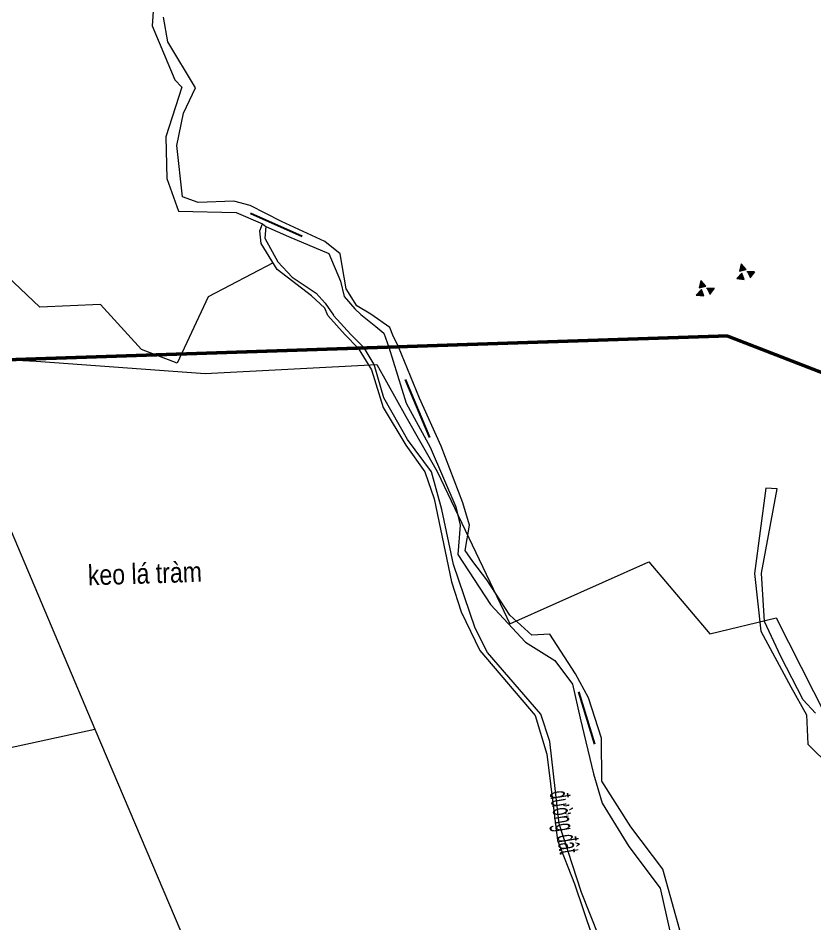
# Model space of a CAD drawing. Header units: metres. Extents: x 0 to 551036, y 0 to 1845929.
# Drawn here: x 545897 to 546134.5, y 1843160.4 to 1843430.2 of the extents above; entities that cross this region are included whole.
import ezdxf

# ---------------------------------------------------------------- set-up
doc = ezdxf.new("R2010")
doc.units = ezdxf.units.M
doc.header["$MEASUREMENT"] = 0
for name, color, linetype, lineweight in [('BD HH1 KEM TMB$0$ao_ho_song_suoi', 7, 'Continuous', 0), ('BD HH1 KEM TMB$0$duongdat', 7, 'Continuous', 0), ('BD HH1 KEM TMB$0$ghichuthuyetminh', 7, 'Continuous', 0), ('BD HH1 KEM TMB$0$nha', 7, 'Continuous', 0), ('BD HH1 KEM TMB$0$ranhgioithucvat', 7, 'Continuous', 0), ('Level 10', 7, 'Continuous', 0), ('Level 15', 7, 'Continuous', 0), ('Ranh', 7, 'Continuous', 0)]:
    doc.layers.add(name, color=color, linetype=linetype, lineweight=lineweight)
doc.styles.add('BD HH1 KEM TMB$0$ghichuduongdien', font='', dxfattribs={"height": 6})
doc.styles.add('BD HH1 KEM TMB$0$Standard', font='txt.shx')
doc.styles.get("Standard").update_dxf_attribs({"font": '', "height": 4})
doc.styles.get('BD HH1 KEM TMB$0$ghichuduongdien').set_extended_font_data('.VnArial Narrow')
doc.styles.get('Standard').set_extended_font_data('.VnArial')
doc.linetypes.add('FENCELINE1', pattern='A,6.35,-2.54,[133,ltypeshp.shx,S=2.54,R=0,X=-2.54,Y=0],-2.54,25.4', length=36.83)
doc.dimstyles.get("Standard").update_dxf_attribs({"dimtxt": 0.18, "dimasz": 0.18, "dimexe": 0.18, "dimexo": 0.0625, "dimgap": 0.09, "dimtad": 0, "dimtih": 1, "dimtoh": 1, "dimdec": 4, "dimzin": 0, "dimdsep": 46, "dimtxsty": 'Standard', "dimcen": 0.09, "dimadec": 0, "dimazin": 0, "dimtfac": 1, "dimtdec": 4, "dimtofl": 0, "dimtmove": 0, "dimatfit": 3, "dimfxl": 1, "dimtolj": 1, "dimtzin": 0, "dimarcsym": 0})

# ---------------------------------------------------------------- blocks, each defined once
blk = doc.blocks.new('BD HH1 KEM TMB$0$DA1')
at = {"layer": 'Level 10'}
for points in [[(42581.6, 97264), (42583.8, 97274.2), (42590.7, 97266.3)], [(42588, 97252.8), (42577.6, 97253.8), (42584.7, 97261.5)]]:
    blk.add_hatch(color=7, dxfattribs=at).paths.add_polyline_path(points)
at = {"layer": 'Level 10', "extrusion": (0, 0, -1)}
blk.add_hatch(color=7, dxfattribs=at).paths.add_polyline_path([(-42595.9, 97254.9), (-42602.1, 97263.3), (-42591.6, 97263.2)])
at = {"layer": 'Level 10', "color": 7}
for p, q in [((42583.8, 97274.2, 1062767.1), (42581.6, 97264, 1062767.1)), ((42583.8, 97274.2, 1062767.1), (42590.7, 97266.3, 1062767.1)), ((42577.6, 97253.8, 1062767.1), (42584.7, 97261.5, 1062767.1)), ((42581.6, 97264, 1062767.1), (42590.7, 97266.3, 1062767.1)), ((42588, 97252.8, 1062767.1), (42584.7, 97261.5, 1062767.1)), ((42602.1, 97263.3, 1062767.1), (42591.6, 97263.2, 1062767.1)), ((42602.1, 97263.3, 1062767.1), (42595.9, 97254.9, 1062767.1)), ((42577.6, 97253.8, 1062767.1), (42588, 97252.8, 1062767.1))]:
    blk.add_line(p, q, dxfattribs=at)

msp = doc.modelspace()

# ---------------------------------------------------------------- linework, layer by layer
at = {"layer": 'BD HH1 KEM TMB$0$ao_ho_song_suoi', "flags": 128}
for points in [[(545937.77688, 1843439.5405), (545936.98634, 1843427.9034), (545943.70929, 1843411.81427), (545945.74387, 1843409.60422), (545941.0555, 1843394.84112), (545941.32117, 1843382.42331), (545944.77109, 1843372.69911), (545962.02083, 1843372.3455), (545969.78824, 1843368.93948), (545970.85566, 1843368.13943), (545977.62707, 1843365.19276), (545989.59714, 1843360.06159), (545993.09183, 1843351.82175), (545994.13096, 1843347.27848), (545997.30882, 1843343.59873), (545999.10031, 1843341.93033)], [(546002.1247, 1843342.03074), (545997.91389, 1843344.5411), (545994.80044, 1843349.57705), (545992.93764, 1843359.99724), (545988.41469, 1843363.6641), (545975.47101, 1843369.58553), (545966.15156, 1843374.35717), (545961.24233, 1843375.64033), (545950.62089, 1843375.23383), (545945.96554, 1843376.99537), (545944.24803, 1843392.26211), (545946.32949, 1843401.84539), (545949.87083, 1843409.42901), (545941.63178, 1843423.15173), (545940.36355, 1843430.50489)], [(545999.10031, 1843341.93033), (546003.61396, 1843338.30386), (546006.02124, 1843336.37644), (546007.51592, 1843332.20423)], [(546010.33441, 1843332.2978), (546008.64614, 1843335.71847), (546007.74789, 1843338.08465), (546002.1247, 1843342.03074)], [(546007.51592, 1843332.20423), (546012.60553, 1843315.48554), (546019.78314, 1843302.37085), (546027.47599, 1843284.6534), (546028.73417, 1843279.15058), (546028.00323, 1843270.46868), (546037.79304, 1843255.53655), (546048.22992, 1843244.28233), (546056.95329, 1843238.86224), (546062.17772, 1843231.79677), (546064.49037, 1843221.71475), (546068.45662, 1843205.13186), (546071.10479, 1843196.34572), (546079.03729, 1843183.49452), (546088.35979, 1843171.07348), (546093.045, 1843150.29109)], [(546099.10822, 1843140.9995), (546089.13032, 1843176.73799), (546079.57651, 1843189.291), (546070.98496, 1843202.895), (546070.8891, 1843215.71394), (546067.03069, 1843227.77472), (546063.1603, 1843234.84557), (546055.43149, 1843246.71814), (546050.08723, 1843246.3525), (546043.54471, 1843252.36407), (546036.73857, 1843262.87087), (546032.5087, 1843268.35011), (546030.25596, 1843271.65701), (546031.51414, 1843279.15058), (546029.52502, 1843285.79871), (546023.04241, 1843302.6881), (546016.60774, 1843316.9481), (546010.33441, 1843332.2978)]]:
    msp.add_lwpolyline(points, dxfattribs=at)
at = {"layer": 'BD HH1 KEM TMB$0$duongdat', "flags": 128}
for points in [[(545989.25886, 1843341.60359), (545988.44508, 1843343.7604), (545984.43452, 1843347.47243), (545974.19915, 1843355.3573), (545969.46695, 1843363.05362), (545968.98453, 1843366.81401), (545969.78824, 1843368.93948)], [(545970.85566, 1843368.13943), (545970.53544, 1843364.61921), (545974.37821, 1843357.63212), (545978.65437, 1843353.02456), (545985.85956, 1843348.22426), (545988.47474, 1843345.2623), (545991.01201, 1843341.68056)], [(545998.35644, 1843331.90013), (545994.42224, 1843335.88786), (545989.25886, 1843341.60359)], [(545991.02467, 1843341.66222), (545996.11448, 1843335.9268), (546000.11834, 1843331.95862)], [(545998.35644, 1843331.90013), (546002.30046, 1843325.43312), (546005.79939, 1843314.25419), (546012.59355, 1843303.0161), (546018.18944, 1843295.07417), (546021.04131, 1843287.04082), (546026.19385, 1843262.26864), (546029.04572, 1843253.35345), (546034.64161, 1843241.79275), (546051.12652, 1843222.48751), (546054.53279, 1843210.94448), (546057.70819, 1843185.22056), (546062.78883, 1843172.28869), (546070.73332, 1843148.78551)], [(546075.25078, 1843143.68266), (546064.95769, 1843169.71308), (546058.2594, 1843190.24274), (546055.47942, 1843214.72994), (546052.78333, 1843222.91384), (546036.93029, 1843241.22815), (546033.22766, 1843248.53022), (546026.7091, 1843267.42525), (546023.27008, 1843283.82533), (546020.17856, 1843295.08492), (546013.01294, 1843304.68837), (546006.03905, 1843317.10404), (546003.12726, 1843327.06775), (546000.11834, 1843331.95862)], [(546134.68468, 1843223.1343), (546131.01799, 1843227.13484), (546124.36762, 1843240.0452), (546119.41879, 1843250.4337), (546118.56803, 1843264.82275), (546123.18134, 1843289.97132), (546119.86215, 1843290.18641), (546116.43512, 1843264.72059), (546118.35234, 1843247.61074), (546127.3513, 1843230.96332), (546131.92867, 1843222.67725), (546132.37203, 1843213.97714), (546139.13024, 1843207.3042)]]:
    msp.add_lwpolyline(points, dxfattribs=at)
at = {"layer": 'BD HH1 KEM TMB$0$ranhgioithucvat', "flags": 128}
msp.add_lwpolyline([(545972.98609, 1843357.33019), (545953.62559, 1843347.22061), (545944.41115, 1843327.44267), (545933.7183, 1843331.52811), (545921.50845, 1843344.86968), (545903.43635, 1843344.09009), (545891.86499, 1843355.1341), (545880.03362, 1843371.24537), (545875.87312, 1843392.68373), (545850.13012, 1843393.07352), (545843.33375, 1843424.64024), (545841.87845, 1843436.69042), (545828.81038, 1843446.52627), (545823.68385, 1843466.32026), (545842.09275, 1843484.01842), (545844.65599, 1843511.0314), (545852.11277, 1843531.29113), (545880.30867, 1843552.94808), (545895.85377, 1843563.99315)], dxfattribs=at)
at = {"layer": 'Level 10', "color": 5, "linetype": 'Continuous', "lineweight": 0}
for p, q in [((545872.72, 1843329.53), (545919.89, 1843218.43)), ((545919.89, 1843218.43), (545958.43, 1843127.64))]:
    msp.add_line(p, q, dxfattribs=at)
at = {"layer": 'Level 10', "color": 5, "linetype": 'Continuous', "lineweight": 0, "flags": 128}
for points in [[(545872.72, 1843329.53), (545902.36, 1843327.97), (545952.75, 1843324.37), (546003.93, 1843327.01), (546012.53, 1843311.5), (546021.89, 1843295.14), (546041.72, 1843253.56), (546043.5, 1843249.8), (546084.99, 1843268.21), (546103.19, 1843246.83), (546122.98, 1843251.58), (546163.72, 1843171.05)], [(545762.98, 1843184.26), (545779.2111, 1843187.7946), (545822.4737, 1843197.2158), (545919.89, 1843218.43)]]:
    msp.add_lwpolyline(points, dxfattribs=at)
at = {"layer": 'Ranh', "linetype": 'FENCELINE1', "lineweight": 13, "const_width": 1}
msp.add_lwpolyline([(545039.78842, 1844094.35008), (545124.08835, 1843654.25007), (545296.08835, 1843665.35004), (545306.4884, 1843960.65004), (545709.48834, 1843646.54997), (545656.48829, 1843320.54998), (546108.28829, 1843335.54991), (547778.80819, 1842689.00963), (548193.07811, 1842207.30956), (548585.07806, 1841934.3695), (548381.70799, 1841468.51953), (548541.08792, 1841050.34951), (548101.40786, 1840712.89958), (547608.7779, 1840958.86966), (547251.34806, 1841933.18972), (546890.08813, 1842359.14978), (545600.78827, 1843192.74999), (545260.58826, 1843158.05004), (544710.1383, 1843401.59013), (544568.32841, 1844020.54016), (545039.78842, 1844094.35008)], dxfattribs=at)

# ---------------------------------------------------------------- block references
at = {"layer": 'BD HH1 KEM TMB$0$nha', "xscale": 0.2159999999916181, "yscale": 0.2159999999916181, "zscale": 0.2159999999916181}
for p in [(536914.40245, 1822345.78102), (536902.3642, 1822340.84173)]:
    msp.add_blockref('BD HH1 KEM TMB$0$DA1', p, dxfattribs=at)

# ---------------------------------------------------------------- texts
at = {"layer": 'BD HH1 KEM TMB$0$ghichuthuyetminh', "linetype": 'ByBlock', "style": 'BD HH1 KEM TMB$0$ghichuduongdien'}
msp.add_text('keo l¸ trµm', height=6, rotation=1.8202087, dxfattribs=at).set_placement((545917.86986, 1843261.23935))
at = {"layer": 'BD HH1 KEM TMB$0$ghichuthuyetminh', "linetype": 'ByBlock', "style": 'BD HH1 KEM TMB$0$ghichuduongdien', "width": 0.6}
msp.add_text('®\xadêng ®©t', height=6, rotation=279.3205605, dxfattribs=at).set_placement((546055.42276, 1843199.62113))

# ---------------------------------------------------------------- leaders
at = {"layer": 'Level 15'}
for points in [[(545981.60493, 1843365.16005), (545966.29394, 1843372.01273)], [(546019.72178, 1843305.30193), (546012.41867, 1843322.54145)], [(546068.92078, 1843213.9594), (546064.13416, 1843229.54485)]]:
    msp.add_leader(points, dimstyle='Standard', override={"dimtxsty": 'BD HH1 KEM TMB$0$Standard'}, dxfattribs=at)

doc.saveas('drawing.dxf')
